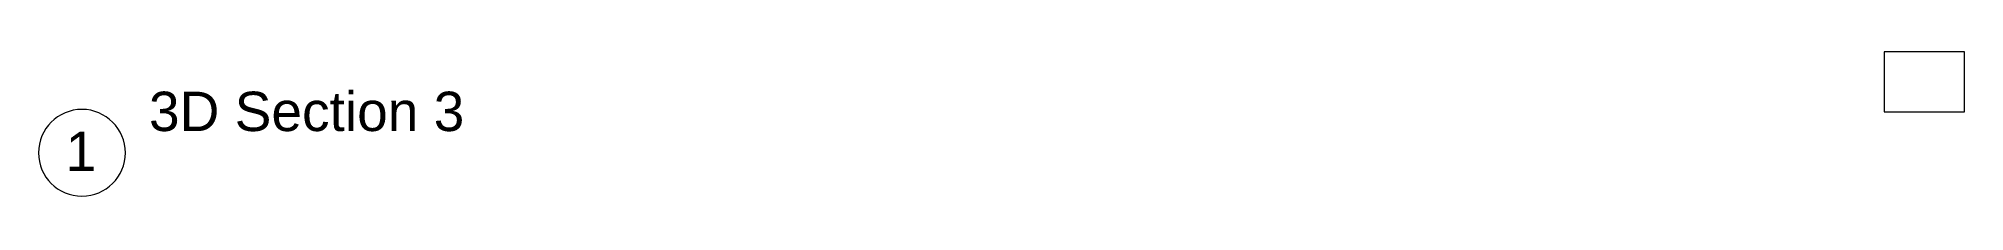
# Paper-space layout 'Layout1' of a CAD drawing. Header units: millimetres. Extents: x -276 to 12, y -13 to 9.
import ezdxf

# ---------------------------------------------------------------- set-up
doc = ezdxf.new("R2010")
doc.units = ezdxf.units.MM
doc.layers.add('G-ANNO-TTLB', color=6, linetype='Continuous', lineweight=9)
doc.styles.add('Arial_1', font='arial.ttf', dxfattribs={"height": 5.901197})

# ---------------------------------------------------------------- blocks, each defined once
blk = doc.blocks.new('视口 - M_View Title-4169-Unnamed')
at = {"layer": 'G-ANNO-TTLB'}
for start, end in [(360, 180), (180, 0)]:
    blk.add_arc((-6, 0), 6.5, start, end, dxfattribs=at)

psp = doc.layouts.get("Layout1")

# ---------------------------------------------------------------- block references
at = {"layer": 'G-ANNO-TTLB'}
psp.add_blockref('视口 - M_View Title-4169-Unnamed', (-263.73, -6.12), dxfattribs=at)

# ---------------------------------------------------------------- texts
at = {"layer": 'G-ANNO-TTLB', "char_height": 5.9012, "line_spacing_factor": 0.938532, "style": 'Arial_1'}
for s, insert, width, attachment_point in [('3D Section 3', (-259.7, 3.04), 56.2209, 1), ('\\fArial|b0|i0|c134|p34|;1', (-269.88, -2.94), 5.4709, 2)]:
    psp.add_mtext(s, dxfattribs=dict(at, insert=insert, width=width, attachment_point=attachment_point))

# ---------------------------------------------------------------- viewports
at = {"layer": '0'}
psp.add_viewport(center=(6, 4.5), size=(12, 9), view_center_point=(6, 4.5), view_height=12, dxfattribs=at)

doc.saveas('drawing.dxf')
